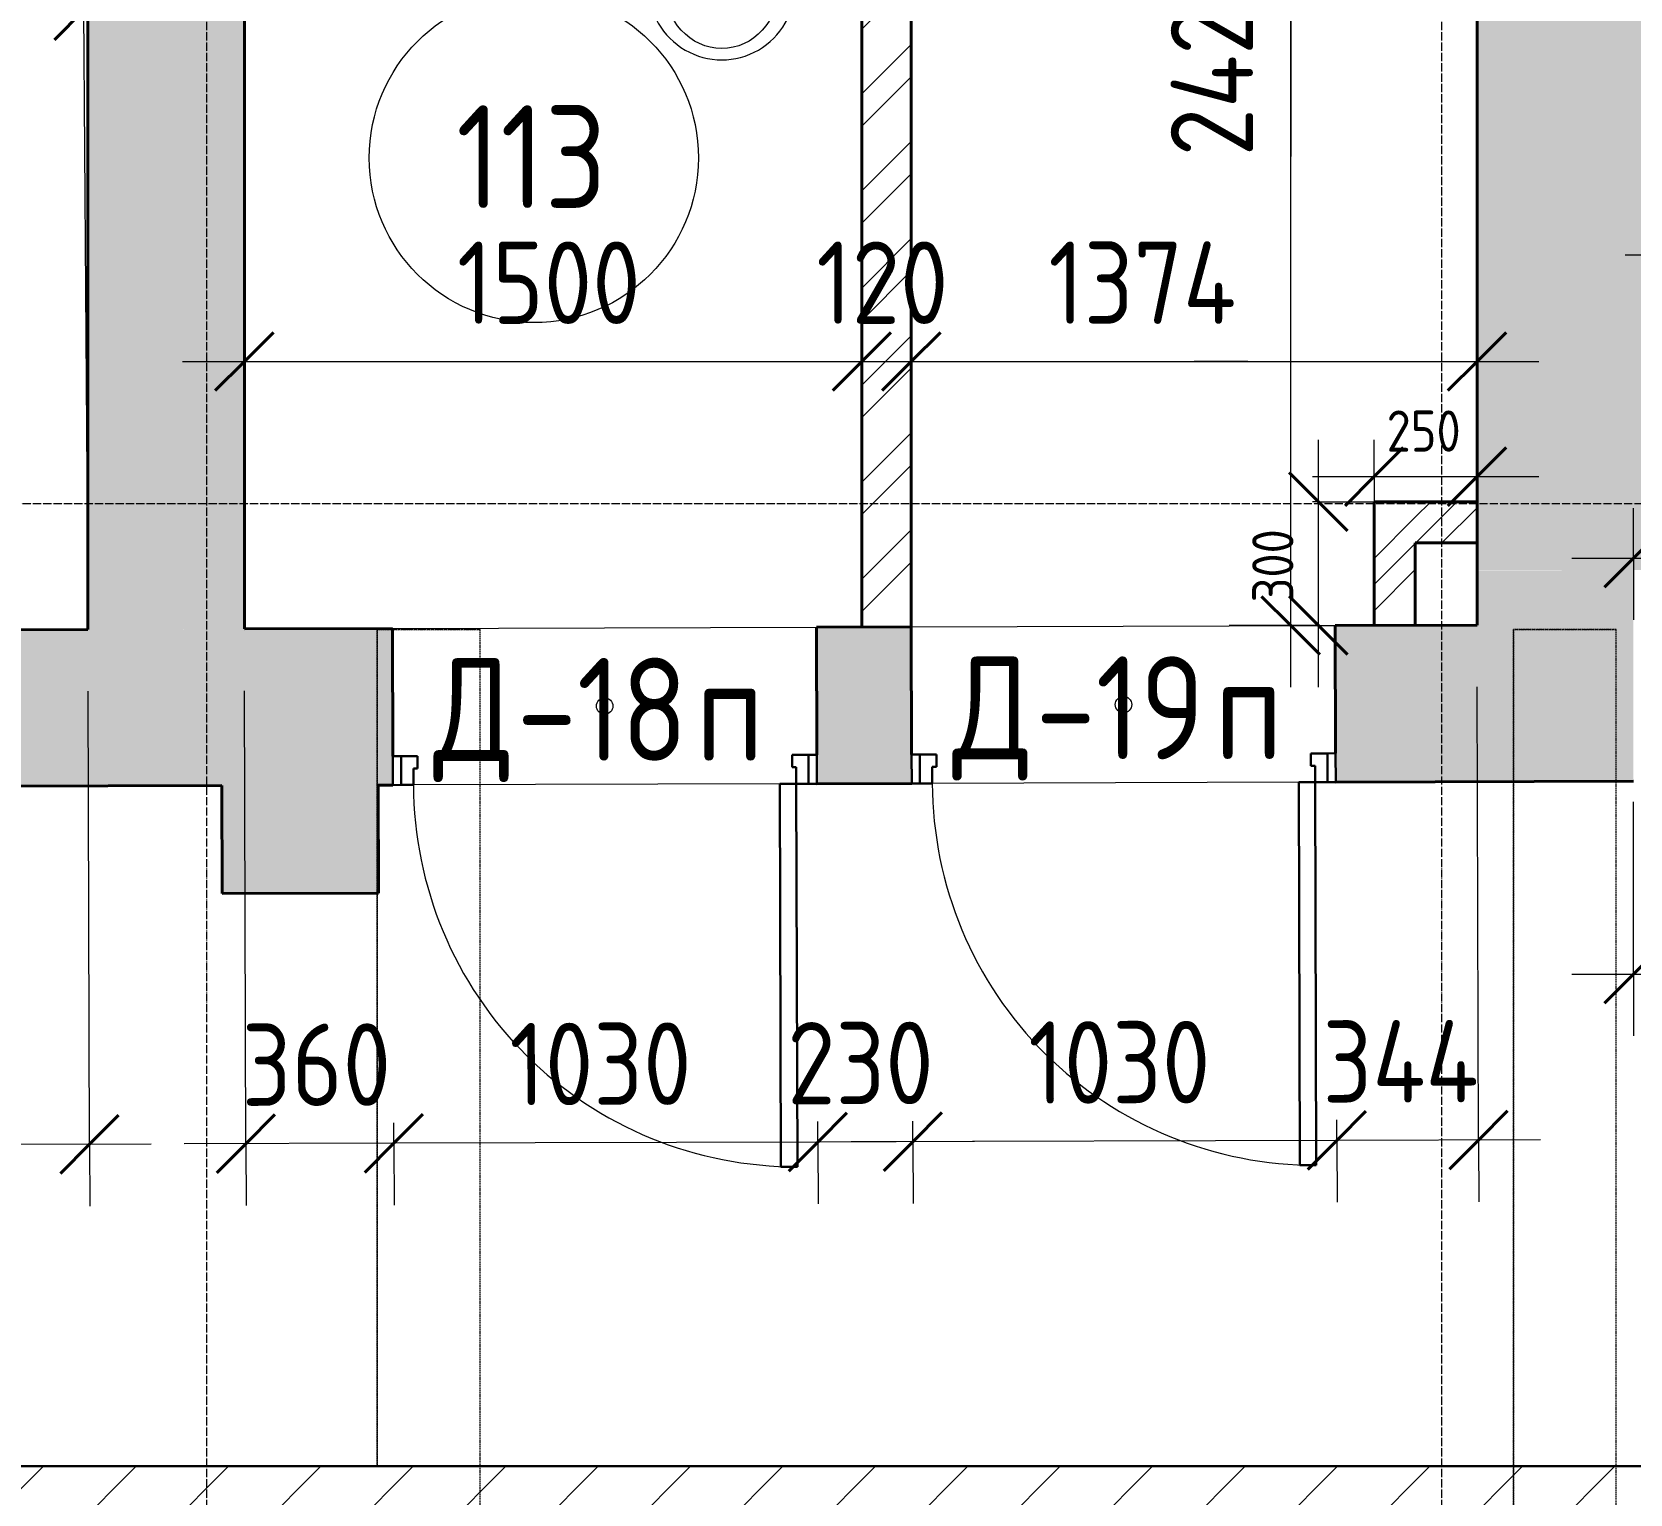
# Model space of a CAD drawing. Header units: millimetres. Extents: x -11886 to 379896, y -8130 to 47743.
# Drawn here: x 7285 to 11167, y 10851 to 14402 of the extents above; entities that cross this region are included whole.
import ezdxf

# ---------------------------------------------------------------- set-up
doc = ezdxf.new("R2010")
doc.units = ezdxf.units.MM
doc.linetypes.add('ADSK_Линия сетки', pattern=[25, 20, -2.5, 0, -2.5])
doc.linetypes.add('ADSK_Сверху', pattern=[4.5, 3, -1.5])
for name, color, linetype, lineweight, true_color in [('Двери', 5, 'Continuous', 18, 0x0000ff), ('Обобщенные модели', 5, 'Continuous', 18, 0x0000ff), ('Сантехника', 5, 'Continuous', 18, 0x0000ff), ('Стены внутренние', 5, 'Continuous', 18, 0x0000ff)]:
    doc.layers.add(name, color=color, linetype=linetype, lineweight=lineweight, true_color=true_color)
for name, color, linetype, lineweight in [('Каркас', 7, 'Continuous', 18), ('Марки дверей', 7, 'Continuous', 20), ('Марки помещений', 7, 'Continuous', 20), ('Оси', 7, 'Continuous', 9), ('Размеры', 7, 'Continuous', 9), ('Размеры-100', 7, 'Continuous', 9)]:
    doc.layers.add(name, color=color, linetype=linetype, lineweight=lineweight)
doc.styles.add('GOST Common_1', font='GOST_Common.ttf', dxfattribs={"width": 0.9, "height": 200})
doc.styles.add('GOST Common_2', font='GOST_Common.ttf', dxfattribs={"width": 0.9, "height": 250})
doc.styles.add('GOST Common_3', font='GOST_Common.ttf', dxfattribs={"width": 0.9, "height": 100})
doc.dimstyles.new('ADSK_Основной_1_мм_Округление_до_1_мм_2', dxfattribs={"dimscale": 304.8, "dimtxt": 100.5715, "dimasz": 0.463911, "dimexe": 0.492126, "dimexo": 0.492126, "dimgap": 0.098425, "dimtad": 1, "dimdec": 0, "dimdsep": 46, "dimtxsty": 'GOST Common_3', "dimblk1": 'OBLIQUE', "dimblk2": 'OBLIQUE', "dimsah": 1, "dimcen": 0.09, "dimdle": 0.492126, "dimazin": 2, "dimtfac": 1, "dimtdec": 4, "dimtix": 1, "dimtmove": 0, "dimatfit": 3, "dimfxl": 1, "dimtvp": 1, "dimtolj": 1, "dimtzin": 0, "dimlwd": 20, "dimlwe": 20, "dimarcsym": 2})
doc.dimstyles.new('ADSK_Основной_2_мм', dxfattribs={"dimscale": 304.8, "dimtxt": 201.142999, "dimasz": 0.463911, "dimexe": 0.492126, "dimexo": 0.492126, "dimgap": 0.098425, "dimtad": 1, "dimdec": 1, "dimrnd": 0.1, "dimdsep": 46, "dimtxsty": 'GOST Common_1', "dimblk1": 'OBLIQUE', "dimblk2": 'OBLIQUE', "dimsah": 1, "dimcen": 0.09, "dimdle": 0.492126, "dimazin": 2, "dimtfac": 1, "dimtdec": 4, "dimtix": 1, "dimtmove": 0, "dimatfit": 3, "dimfxl": 1, "dimtvp": 1, "dimtolj": 1, "dimtzin": 0, "dimlwd": 20, "dimlwe": 20, "dimarcsym": 2})
doc.dimstyles.new('ADSK_Основной_2_мм_Округление_до_1_мм', dxfattribs={"dimscale": 304.8, "dimtxt": 201.142999, "dimasz": 0.463911, "dimexe": 0.492126, "dimexo": 0.492126, "dimgap": 0.098425, "dimtad": 1, "dimdec": 0, "dimdsep": 46, "dimtxsty": 'GOST Common_1', "dimblk1": 'OBLIQUE', "dimblk2": 'OBLIQUE', "dimsah": 1, "dimcen": 0.09, "dimdle": 0.492126, "dimazin": 2, "dimtfac": 1, "dimtdec": 4, "dimtix": 1, "dimtmove": 0, "dimatfit": 3, "dimfxl": 1, "dimtvp": 1, "dimtolj": 1, "dimtzin": 0, "dimlwd": 20, "dimlwe": 20, "dimarcsym": 2})
doc.dimstyles.new('ADSK_Основной_2_мм_Округление_до_1_мм_1', dxfattribs={"dimscale": 304.8, "dimtxt": 201.142999, "dimasz": 0.463911, "dimexe": 0.492126, "dimexo": 0.492126, "dimgap": 0.098425, "dimtad": 1, "dimdec": 0, "dimdsep": 46, "dimtxsty": 'GOST Common_1', "dimblk1": 'OBLIQUE', "dimblk2": 'OBLIQUE', "dimsah": 1, "dimcen": 0.09, "dimdle": 0.492126, "dimazin": 2, "dimtfac": 1, "dimtdec": 4, "dimtix": 1, "dimtmove": 1, "dimatfit": 3, "dimfxl": 1, "dimtvp": 1, "dimtolj": 1, "dimtzin": 0, "dimlwd": 20, "dimlwe": 20, "dimarcsym": 2})
pattern_1 = [(45, (0, 0), (-179.605, 179.605), []), (45, (63.5, 0), (0, 359.2102), []), (45, (-63.5, 0), (0, 359.2102), [])]

# ---------------------------------------------------------------- blocks, each defined once
blk = doc.blocks.new('AC_Дверь_Однопольная - Д-18п 1030х2200h-1983138-01 План 1-го этажа маркировочный')
at = {"layer": 'Двери', "lineweight": 30}
for p, q in [((-465, 1120), (-425, 1120)), ((-465, 190), (-465, 1120)), ((-425, 1120), (-425, 190)), ((-515, 190), (-495, 190)), ((-515, 120), (-515, 190)), ((-495, 190), (-465, 190)), ((-495, 120), (-495, 190)), ((-495, 190), (-495, 120)), ((-425, 190), (-465, 190)), ((-465, 190), (-465, 150)), ((465, 190), (495, 190)), ((465, 150), (465, 190)), ((495, 190), (495, 120)), ((495, 190), (515, 190)), ((495, 120), (495, 190)), ((515, 190), (515, 120)), ((-495, 120), (-515, 120)), ((-455, 120), (-495, 120)), ((-465, 150), (-455, 150)), ((-455, 150), (-455, 120)), ((455, 150), (465, 150)), ((455, 120), (455, 150)), ((495, 120), (455, 120)), ((515, 120), (495, 120))]:
    blk.add_line(p, q, dxfattribs=at)
at = {"layer": 'Двери'}
blk.add_arc((-465, 190), 930, 0, 90, dxfattribs=at)
blk = doc.blocks.new('AC_Дверь_Однопольная - Д-19п 1030х2200h-1983139-01 План 1-го этажа маркировочный')
at = {"layer": 'Двери', "lineweight": 30}
for p, q in [((-465, 1120), (-425, 1120)), ((-465, 190), (-465, 1120)), ((-425, 1120), (-425, 190)), ((-515, 190), (-495, 190)), ((-515, 120), (-515, 190)), ((-495, 190), (-465, 190)), ((-495, 120), (-495, 190)), ((-495, 190), (-495, 120)), ((-425, 190), (-465, 190)), ((-465, 190), (-465, 150)), ((465, 190), (495, 190)), ((465, 150), (465, 190)), ((495, 190), (495, 120)), ((495, 190), (515, 190)), ((495, 120), (495, 190)), ((515, 190), (515, 120)), ((-495, 120), (-515, 120)), ((-455, 120), (-495, 120)), ((-465, 150), (-455, 150)), ((-455, 150), (-455, 120)), ((455, 150), (465, 150)), ((455, 120), (455, 150)), ((495, 120), (455, 120)), ((515, 120), (495, 120))]:
    blk.add_line(p, q, dxfattribs=at)
at = {"layer": 'Двери'}
blk.add_arc((-465, 190), 930, 0, 90, dxfattribs=at)
blk = doc.blocks.new('Туалет подвесной-Moderna R-Laufen - 000 White-2284892-01 План 1-го этажа маркировочный')
at = {"layer": 'Обобщенные модели'}
for p, q in [((-53, 419.3), (-53, 47.4)), ((303, 47.4), (303, 419.3)), ((-43.1, 157.8), (293.1, 157.8))]:
    blk.add_line(p, q, dxfattribs=at)
for centre, radius, start, end in [((125, 419.3), 178, 360, 180), ((-43.1, 167.7), 9.89, 180, 270), ((293.1, 167.7), 9.89, 270, 360), ((-43.1, 47.4), 9.89, 180, 270), ((293.1, 47.4), 9.89, 270, 360)]:
    blk.add_arc(centre, radius, start, end, dxfattribs=at)
blk.add_ellipse((125, 418.3), major_axis=(0, 151.6), ratio=0.916517, dxfattribs=at)
at = {"layer": 'Сантехника'}
for p, q in [((-130, -37.5), (-130, -162.5)), ((380, -162.5), (380, -37.5)), ((-130, -162.5), (380, -162.5))]:
    blk.add_line(p, q, dxfattribs=at)
blk = doc.blocks.new('ADSK_Марка_Помещение_ОдноЗначение - Номер-247393-01 План 1-го этажа маркировочный')
at = {"layer": 'Марки помещений'}
blk.add_circle((0, 0), 4, dxfattribs=at)
blk = doc.blocks.new('ADSK_Марка_Дверь - Марка типа и комментарии-2020407-01 План 1-го этажа маркировочный')
at = {"layer": 'Марки дверей', "lineweight": 9}
blk.add_circle((0, 0), 0.2, dxfattribs=at)
blk = doc.blocks.new('DIMBLOCK29-01 План 1-го этажа маркировочный')
at = {"layer": 'Размеры-100', "lineweight": 40, "transparency": 16777216}
for p, q in [((9194.2, 11705.9), (9264.7, 11776.8)), ((9424.6, 11706.6), (9495.1, 11777.5)), ((9194.2, 11705.9), (9123.7, 11635)), ((9424.6, 11706.6), (9354.1, 11635.7))]:
    blk.add_line(p, q, dxfattribs=at)
at = {"layer": 'Размеры-100', "lineweight": 20, "transparency": 16777216}
for p, q in [((9194.2, 11705.9), (9194.1, 11755.9)), ((9424.6, 11706.6), (9424.5, 11756.6)), ((9574.6, 11707.1), (9194.2, 11705.9)), ((9194.2, 11705.9), (9194.7, 11555.9)), ((9424.6, 11706.6), (9425.1, 11556.6))]:
    blk.add_line(p, q, dxfattribs=at)
at = {"layer": 'Размеры-100', "color": 0, "lineweight": 20, "transparency": 16777216, "insert": (9119.3, 11997), "char_height": 200, "width": 454.106, "attachment_point": 1, "rotation": 0.1744, "line_spacing_factor": 1.022761, "style": 'GOST Common_1'}
blk.add_mtext('230', dxfattribs=at)
blk = doc.blocks.new('_Oblique')
at = {"color": 0, "linetype": 'ByBlock', "lineweight": -2}
blk.add_line((-0.5, -0.5), (0.5, 0.5), dxfattribs=at)
blk = doc.blocks.new('DIMBLOCK30-01 План 1-го этажа маркировочный')
at = {"layer": 'Размеры-100', "lineweight": 40, "transparency": 16777216}
for p, q in [((8164.2, 11702.8), (8234.7, 11773.7)), ((9194.2, 11705.9), (9264.7, 11776.8)), ((8164.2, 11702.8), (8093.7, 11631.8)), ((9194.2, 11705.9), (9123.7, 11635))]:
    blk.add_line(p, q, dxfattribs=at)
at = {"layer": 'Размеры-100', "lineweight": 20, "transparency": 16777216}
for p, q in [((8164.2, 11702.8), (8164.1, 11752.8)), ((9194.2, 11705.9), (9194.1, 11755.9)), ((9194.2, 11705.9), (8164.2, 11702.8)), ((8164.2, 11702.8), (8164.7, 11552.8)), ((9194.2, 11705.9), (9194.7, 11555.9))]:
    blk.add_line(p, q, dxfattribs=at)
at = {"layer": 'Размеры-100', "color": 0, "lineweight": 20, "transparency": 16777216, "insert": (8444.8, 11995), "char_height": 200, "width": 560.473, "attachment_point": 1, "rotation": 0.1744, "line_spacing_factor": 1.022761, "style": 'GOST Common_1'}
blk.add_mtext('1030', dxfattribs=at)
blk = doc.blocks.new('DIMBLOCK31-01 План 1-го этажа маркировочный')
at = {"layer": 'Размеры-100', "lineweight": 20, "transparency": 16777216}
for p, q in [((7804.6, 11701.7), (7801.3, 12801.8)), ((8164.2, 11702.8), (8164.1, 11752.8)), ((8164.2, 11702.8), (7654.6, 11701.2)), ((7804.6, 11701.7), (7805.1, 11551.7)), ((8164.2, 11702.8), (8164.7, 11552.8))]:
    blk.add_line(p, q, dxfattribs=at)
at = {"layer": 'Размеры-100', "lineweight": 40, "transparency": 16777216}
for p, q in [((7804.6, 11701.7), (7875.1, 11772.6)), ((8164.2, 11702.8), (8234.7, 11773.7)), ((7804.6, 11701.7), (7734.1, 11630.8)), ((8164.2, 11702.8), (8093.7, 11631.8))]:
    blk.add_line(p, q, dxfattribs=at)
at = {"layer": 'Размеры-100', "color": 0, "lineweight": 20, "transparency": 16777216, "insert": (7794.3, 11993), "char_height": 200, "width": 454.106, "attachment_point": 1, "rotation": 0.1744, "line_spacing_factor": 1.022761, "style": 'GOST Common_1'}
blk.add_mtext('360', dxfattribs=at)
blk = doc.blocks.new('DIMBLOCK32-01 План 1-го этажа маркировочный')
at = {"layer": 'Размеры-100', "lineweight": 20, "transparency": 16777216}
for p, q in [((10799, 11710.8), (10795.7, 12810.9)), ((10454.6, 11709.7), (10454.5, 11759.7)), ((10949, 11711.2), (10454.6, 11709.7)), ((10454.6, 11709.7), (10455.1, 11559.7)), ((10799, 11710.8), (10799.5, 11560.8))]:
    blk.add_line(p, q, dxfattribs=at)
at = {"layer": 'Размеры-100', "lineweight": 40, "transparency": 16777216}
for p, q in [((10454.6, 11709.7), (10525.1, 11780.6)), ((10799, 11710.8), (10869.5, 11781.7)), ((10454.6, 11709.7), (10384.1, 11638.8)), ((10799, 11710.8), (10728.6, 11639.9))]:
    blk.add_line(p, q, dxfattribs=at)
at = {"layer": 'Размеры-100', "color": 0, "lineweight": 20, "transparency": 16777216, "insert": (10419.7, 12001), "char_height": 200, "width": 495.016, "attachment_point": 1, "rotation": 0.1744, "line_spacing_factor": 1.022761, "style": 'GOST Common_1'}
blk.add_mtext('344', dxfattribs=at)
blk = doc.blocks.new('DIMBLOCK33-01 План 1-го этажа маркировочный')
at = {"layer": 'Размеры-100', "lineweight": 40, "transparency": 16777216}
for p, q in [((9424.6, 11706.6), (9495.1, 11777.5)), ((10454.6, 11709.7), (10525.1, 11780.6)), ((9424.6, 11706.6), (9354.1, 11635.7)), ((10454.6, 11709.7), (10384.1, 11638.8))]:
    blk.add_line(p, q, dxfattribs=at)
at = {"layer": 'Размеры-100', "lineweight": 20, "transparency": 16777216}
for p, q in [((9424.6, 11706.6), (9424.5, 11756.6)), ((10454.6, 11709.7), (10454.5, 11759.7)), ((10454.6, 11709.7), (9274.6, 11706.1)), ((9424.6, 11706.6), (9425.1, 11556.6)), ((10454.6, 11709.7), (10455.1, 11559.7))]:
    blk.add_line(p, q, dxfattribs=at)
at = {"layer": 'Размеры-100', "color": 0, "lineweight": 20, "transparency": 16777216, "insert": (9705.2, 11998.8), "char_height": 200, "width": 560.473, "attachment_point": 1, "rotation": 0.1744, "line_spacing_factor": 1.022761, "style": 'GOST Common_1'}
blk.add_mtext('1030', dxfattribs=at)
blk = doc.blocks.new('DIMBLOCK117-01 План 1-го этажа маркировочный')
at = {"layer": 'Размеры-100', "lineweight": 20, "transparency": 16777216}
for p, q in [((7800.8, 13601.2), (7800.8, 13751.2)), ((9300.8, 13601.2), (9300.8, 13751.2)), ((7650.8, 13601.2), (9450.8, 13601.2)), ((7800.8, 13601.2), (7800.8, 13551.2)), ((9300.8, 13601.2), (9300.8, 13551.2))]:
    blk.add_line(p, q, dxfattribs=at)
at = {"layer": 'Размеры-100', "lineweight": 40, "transparency": 16777216}
for p, q in [((7800.8, 13601.2), (7871.5, 13671.9)), ((9300.8, 13601.2), (9371.5, 13671.9)), ((7800.8, 13601.2), (7730.1, 13530.5)), ((9300.8, 13601.2), (9230.1, 13530.5))]:
    blk.add_line(p, q, dxfattribs=at)
at = {"layer": 'Размеры-100', "color": 0, "lineweight": 20, "transparency": 16777216, "insert": (8317.3, 13892.6), "char_height": 200, "width": 560.473, "attachment_point": 1, "line_spacing_factor": 1.022761, "style": 'GOST Common_1'}
blk.add_mtext('1500', dxfattribs=at)
blk = doc.blocks.new('DIMBLOCK118-01 План 1-го этажа маркировочный')
at = {"layer": 'Размеры-100', "lineweight": 20, "transparency": 16777216}
for p, q in [((9420.8, 13601.2), (9420.8, 13751.2)), ((10795.2, 13601.2), (10795.2, 13751.2)), ((9270.8, 13601.2), (10945.2, 13601.2)), ((9420.8, 13601.2), (9420.8, 13551.2)), ((9754.1, 13601.2), (10238.3, 13601.2)), ((10238.3, 13601.2), (10108, 13601.2)), ((10795.2, 13601.2), (10795.2, 13551.2))]:
    blk.add_line(p, q, dxfattribs=at)
at = {"layer": 'Размеры-100', "lineweight": 40, "transparency": 16777216}
for p, q in [((9420.8, 13601.2), (9491.5, 13671.9)), ((10795.2, 13601.2), (10865.9, 13671.9)), ((9420.8, 13601.2), (9350.1, 13530.5)), ((10795.2, 13601.2), (10724.5, 13530.5))]:
    blk.add_line(p, q, dxfattribs=at)
at = {"layer": 'Размеры-100', "color": 0, "lineweight": 20, "transparency": 16777216, "insert": (9754.1, 13892.6), "char_height": 200, "width": 580.928, "attachment_point": 1, "line_spacing_factor": 1.022761, "style": 'GOST Common_1'}
blk.add_mtext('1374', dxfattribs=at)
blk = doc.blocks.new('DIMBLOCK119-01 План 1-го этажа маркировочный')
at = {"layer": 'Размеры-100', "lineweight": 20, "transparency": 16777216}
for p, q in [((9300.8, 13601.2), (9300.8, 13751.2)), ((9420.8, 13601.2), (9420.8, 13751.2)), ((9150.8, 13601.2), (9570.8, 13601.2)), ((9300.8, 13601.2), (9300.8, 13551.2)), ((9420.8, 13601.2), (9420.8, 13551.2))]:
    blk.add_line(p, q, dxfattribs=at)
at = {"layer": 'Размеры-100', "lineweight": 40, "transparency": 16777216}
for p, q in [((9300.8, 13601.2), (9371.5, 13671.9)), ((9420.8, 13601.2), (9491.5, 13671.9)), ((9300.8, 13601.2), (9230.1, 13530.5)), ((9420.8, 13601.2), (9350.1, 13530.5))]:
    blk.add_line(p, q, dxfattribs=at)
at = {"layer": 'Размеры-100', "color": 0, "lineweight": 20, "transparency": 16777216, "insert": (9190.3, 13892.6), "char_height": 200, "width": 409.104, "attachment_point": 1, "line_spacing_factor": 1.022761, "style": 'GOST Common_1'}
blk.add_mtext('120', dxfattribs=at)
blk = doc.blocks.new('DIMBLOCK128-01 План 1-го этажа маркировочный')
at = {"layer": 'Размеры-100', "lineweight": 20, "transparency": 16777216}
for p, q in [((10342.7, 12810.1), (10342.7, 15538.6)), ((10342.7, 15388.6), (10018.4, 15388.6)), ((10342.7, 15388.6), (10492.7, 15388.6)), ((10342.7, 14621.1), (10342.7, 14099.5)), ((10342.7, 14099.5), (10342.7, 14174.3)), ((10342.7, 12960.1), (10192.7, 12960.1)), ((10342.7, 12960.1), (10395.2, 12960.1))]:
    blk.add_line(p, q, dxfattribs=at)
at = {"layer": 'Размеры-100', "lineweight": 40, "transparency": 16777216}
for p, q in [((10342.7, 15388.6), (10272, 15459.3)), ((10342.7, 15388.6), (10413.4, 15317.9)), ((10342.7, 12960.1), (10272, 13030.8)), ((10342.7, 12960.1), (10413.4, 12889.4))]:
    blk.add_line(p, q, dxfattribs=at)
at = {"layer": 'Размеры-100', "color": 0, "lineweight": 20, "transparency": 16777216, "insert": (10051.3, 14099.5), "char_height": 200, "width": 625.93, "attachment_point": 1, "rotation": 90, "line_spacing_factor": 1.022761, "style": 'GOST Common_1'}
blk.add_mtext('2428', dxfattribs=at)
blk = doc.blocks.new('DIMBLOCK129-01 План 1-го этажа маркировочный')
at = {"layer": 'Размеры-100', "lineweight": 20, "transparency": 16777216}
for p, q in [((10409.8, 12810.6), (10409.8, 13410.9)), ((10409.8, 13260.9), (10395.2, 13260.9)), ((10409.8, 13260.9), (10559.8, 13260.9)), ((10409.8, 12960.6), (10259.8, 12960.6)), ((10409.8, 12960.6), (10559.9, 12960.6))]:
    blk.add_line(p, q, dxfattribs=at)
at = {"layer": 'Размеры-100', "lineweight": 40, "transparency": 16777216}
for p, q in [((10409.8, 13260.9), (10339.1, 13331.6)), ((10409.8, 13260.9), (10480.5, 13190.2)), ((10409.8, 12960.6), (10339.1, 13031.3)), ((10409.8, 12960.6), (10480.5, 12889.9))]:
    blk.add_line(p, q, dxfattribs=at)
at = {"layer": 'Размеры-100', "color": 0, "lineweight": 20, "transparency": 16777216, "insert": (10249.1, 13016.1), "char_height": 100, "width": 227.053, "attachment_point": 1, "rotation": 90, "line_spacing_factor": 1.022761, "style": 'GOST Common_3'}
blk.add_mtext('300', dxfattribs=at)
blk = doc.blocks.new('DIMBLOCK130-01 План 1-го этажа маркировочный')
at = {"layer": 'Размеры-100', "lineweight": 20, "transparency": 16777216}
for p, q in [((10795.2, 13321.7), (10795.2, 13471.7)), ((10545.2, 13321.7), (10545.2, 13410.9)), ((10395.2, 13321.7), (10945.2, 13321.7)), ((10545.2, 13321.7), (10545.2, 13171.7)), ((10795.2, 13321.7), (10795.2, 13271.7))]:
    blk.add_line(p, q, dxfattribs=at)
at = {"layer": 'Размеры-100', "lineweight": 40, "transparency": 16777216}
for p, q in [((10545.2, 13321.7), (10615.9, 13392.4)), ((10795.2, 13321.7), (10865.9, 13392.4)), ((10545.2, 13321.7), (10474.5, 13251)), ((10795.2, 13321.7), (10724.5, 13251))]:
    blk.add_line(p, q, dxfattribs=at)
at = {"layer": 'Размеры-100', "color": 0, "lineweight": 20, "transparency": 16777216, "insert": (10575.6, 13482.4), "char_height": 100, "width": 227.053, "attachment_point": 1, "line_spacing_factor": 1.022761, "style": 'GOST Common_3'}
blk.add_mtext('250', dxfattribs=at)
blk = doc.blocks.new('DIMBLOCK131-01 План 1-го этажа маркировочный')
at = {"layer": 'Размеры-100', "lineweight": 20, "transparency": 16777216}
for p, q in [((11175.2, 13123.7), (11175.2, 13245.1)), ((11625.2, 13123.7), (11625.2, 13245.1)), ((11025.2, 13123.7), (11625.2, 13123.7)), ((11175.2, 13123.7), (11175.2, 12973.7)), ((11625.2, 13123.7), (11625.2, 12973.7))]:
    blk.add_line(p, q, dxfattribs=at)
at = {"layer": 'Размеры-100', "lineweight": 40, "transparency": 16777216}
for p, q in [((11175.2, 13123.7), (11245.9, 13194.4)), ((11625.2, 13123.7), (11695.9, 13194.4)), ((11175.2, 13123.7), (11104.5, 13053)), ((11625.2, 13123.7), (11554.5, 13053))]:
    blk.add_line(p, q, dxfattribs=at)
at = {"layer": 'Размеры-100', "color": 0, "lineweight": 20, "transparency": 16777216, "insert": (11301.4, 13284.4), "char_height": 100, "width": 237.281, "attachment_point": 1, "line_spacing_factor": 1.022761, "style": 'GOST Common_3'}
blk.add_mtext('450', dxfattribs=at)
blk = doc.blocks.new('DIMBLOCK140-01 План 1-го этажа маркировочный')
at = {"layer": 'Размеры-100', "lineweight": 20, "transparency": 16777216}
for p, q in [((11305.2, 13860), (11305.2, 14010)), ((14320.2, 13860), (14320.2, 14010)), ((11155.2, 13860), (14320.2, 13860)), ((11305.2, 13860), (11305.2, 13810)), ((14320.2, 13860), (14320.2, 13810))]:
    blk.add_line(p, q, dxfattribs=at)
at = {"layer": 'Размеры-100', "lineweight": 40, "transparency": 16777216}
for p, q in [((11305.2, 13860), (11375.9, 13930.7)), ((14320.2, 13860), (14390.9, 13930.7)), ((11305.2, 13860), (11234.5, 13789.3)), ((14320.2, 13860), (14249.5, 13789.3))]:
    blk.add_line(p, q, dxfattribs=at)
at = {"layer": 'Размеры-100', "color": 0, "lineweight": 20, "transparency": 16777216, "insert": (12579.2, 14151.4), "char_height": 200, "width": 560.473, "attachment_point": 1, "line_spacing_factor": 1.022761, "style": 'GOST Common_1'}
blk.add_mtext('3015', dxfattribs=at)
blk = doc.blocks.new('DIMBLOCK177-01 План 1-го этажа маркировочный')
at = {"layer": 'Размеры-100', "lineweight": 20, "transparency": 16777216}
for p, q in [((11175.2, 12113.9), (11175.2, 12532)), ((12425.2, 12113.9), (12425.2, 12432)), ((11025.2, 12113.9), (12425.2, 12113.9)), ((11175.2, 12113.9), (11175.2, 11963.9)), ((12425.2, 12113.9), (12425.2, 11963.9))]:
    blk.add_line(p, q, dxfattribs=at)
at = {"layer": 'Размеры-100', "lineweight": 40, "transparency": 16777216}
for p, q in [((11175.2, 12113.9), (11245.9, 12184.6)), ((12425.2, 12113.9), (12495.9, 12184.6)), ((11175.2, 12113.9), (11104.5, 12043.2)), ((12425.2, 12113.9), (12354.5, 12043.2))]:
    blk.add_line(p, q, dxfattribs=at)
at = {"layer": 'Размеры-100', "color": 0, "lineweight": 20, "transparency": 16777216, "insert": (11566.7, 12405.3), "char_height": 200, "width": 560.473, "attachment_point": 1, "line_spacing_factor": 1.022761, "style": 'GOST Common_1'}
blk.add_mtext('1250', dxfattribs=at)
blk = doc.blocks.new('DIMBLOCK203-01 План 1-го этажа маркировочный')
at = {"layer": 'Размеры-100', "lineweight": 20, "transparency": 16777216}
for p, q in [((7424.6, 11700.5), (7421.3, 12800.6)), ((6594.7, 11698), (6592.5, 12418.1)), ((7574.6, 11701), (6444.7, 11697.5)), ((6594.7, 11698), (6595.2, 11548)), ((7424.6, 11700.5), (7425.1, 11550.5))]:
    blk.add_line(p, q, dxfattribs=at)
at = {"layer": 'Размеры-100', "lineweight": 40, "transparency": 16777216}
for p, q in [((6594.7, 11698), (6665.2, 11768.9)), ((7424.6, 11700.5), (7495.1, 11771.4)), ((6594.7, 11698), (6524.2, 11627.1)), ((7424.6, 11700.5), (7354.1, 11629.6))]:
    blk.add_line(p, q, dxfattribs=at)
at = {"layer": 'Размеры-100', "color": 0, "lineweight": 20, "transparency": 16777216, "insert": (6819.6, 11990), "char_height": 200, "width": 454.106, "attachment_point": 1, "rotation": 0.1744, "line_spacing_factor": 1.022761, "style": 'GOST Common_1'}
blk.add_mtext('830', dxfattribs=at)
blk = doc.blocks.new('DIMBLOCK228-01 План 1-го этажа маркировочный')
at = {"layer": 'Размеры-100', "lineweight": 20, "transparency": 16777216}
for p, q in [((6998.8, 20555), (7022.4, 12799.4)), ((6999.2, 20405), (6849.2, 20404.6)), ((6999.2, 20405), (7255, 20405.8)), ((7021.9, 12949.4), (6930.1, 12949.1)), ((7021.9, 12949.4), (7171.9, 12949.8))]:
    blk.add_line(p, q, dxfattribs=at)
at = {"layer": 'Размеры-100', "lineweight": 40, "transparency": 16777216}
for p, q in [((6999.2, 20405), (6928.3, 20475.5)), ((6999.2, 20405), (7070.1, 20334.5)), ((7021.9, 12949.4), (6951, 13019.9)), ((7021.9, 12949.4), (7092.8, 12878.9))]:
    blk.add_line(p, q, dxfattribs=at)
at = {"layer": 'Размеры-100', "color": 0, "lineweight": 20, "transparency": 16777216, "insert": (7301.2, 16938.9), "char_height": 200, "width": 625.93, "attachment_point": 1, "rotation": 270.1744, "line_spacing_factor": 1.022761, "style": 'GOST Common_1'}
blk.add_mtext('7456', dxfattribs=at)
blk = doc.blocks.new('DIMBLOCK246-01 План 1-го этажа маркировочный')
at = {"layer": 'Размеры-100', "lineweight": 20, "transparency": 16777216}
for p, q in [((7410.2, 14453.9), (7409.2, 14603.9)), ((7560.2, 14455), (3602.2, 14427.2)), ((3752.2, 14428.2), (3751.8, 14478.2)), ((7410.2, 14453.9), (7419.8, 13100.6)), ((3752.2, 14428.2), (3753.2, 14278.2))]:
    blk.add_line(p, q, dxfattribs=at)
at = {"layer": 'Размеры-100', "lineweight": 40, "transparency": 16777216}
for p, q in [((7410.2, 14453.9), (7480.4, 14525.1)), ((3752.2, 14428.2), (3822.4, 14499.4)), ((7410.2, 14453.9), (7340, 14382.7)), ((3752.2, 14428.2), (3682, 14357))]:
    blk.add_line(p, q, dxfattribs=at)
at = {"layer": 'Размеры-100', "color": 0, "lineweight": 20, "transparency": 16777216, "insert": (5326.9, 14730.7), "char_height": 200, "width": 605.475, "attachment_point": 1, "rotation": 0.4029, "line_spacing_factor": 1.022761, "style": 'GOST Common_1'}
blk.add_mtext('3658', dxfattribs=at)

msp = doc.modelspace()

# ---------------------------------------------------------------- hatches: boundary and pattern name
at = {"lineweight": 13, "true_color": 0x636466, "transparency": 33554559}
h = msp.add_hatch(dxfattribs=at)
h.set_pattern_fill('ANSI31', color=251, scale=50)
h.set_pattern_definition([(45, (0, 84876.59), (-112.2532, 112.2532), [])])
h.paths.add_polyline_path([(49933.4, 8532.3), (56213.95, 8532.3), (56032.62, 43759.21), (46033.21, 43759.21), (46033.21, 20934.06), (46719.85, 20904.57), (46719.85, 10918.4), (782.6, 10918.4), (771.13, 8529.25), (290.5, 8529.25), (290.5, 306.79), (8273, 272.02), (8273, 2186.48), (18972.64, 2186.48), (18972.64, -2732.57), (31336.4, -2732.57), (31336.4, 2185.74), (42036.93, 2106.79), (42036.93, 150.23), (49933.4, 150.23)])
at = {"layer": 'Стены внутренние', "true_color": 0xc0c0c0}
for points in [[(7420.81, 12950.6), (7800.81, 12951.76), (7800.81, 20408.63), (7420.81, 20408.63), (7420.81, 13150.13)], [(11079.62, 13095.08), (11305.24, 13095.08), (11305.24, 20408.63), (10795.24, 20408.63), (10795.24, 13095.08)], [(10795.24, 12580.87), (11175.24, 12582.03), (11175.24, 13095.08), (10795.24, 13093.99), (10795.24, 12682.03)], [(7746.73, 12309.29), (8126.73, 12310.04), (8126.21, 12572.74), (7746.21, 12571.59)]]:
    msp.add_hatch(color=9, dxfattribs=at).paths.add_polyline_path(points)
at = {"layer": 'Стены внутренние', "lineweight": 9}
h = msp.add_hatch(dxfattribs=at)
h.set_pattern_fill('FP_2', color=256, style=0, pattern_type=2)
h.set_pattern_definition([(45, (0, 0), (-117.8655, 117.8655), []), (45, (78.58, 0), (-117.8655, 117.8655), [])])
h.paths.add_polyline_path([(9300.81, 12956.32), (9420.81, 12956.69), (9420.81, 15388.59), (9300.81, 15388.59), (9300.81, 12956.69)])
h = msp.add_hatch(dxfattribs=at)
h.set_pattern_fill('FP_3', color=256, style=0, pattern_type=2)
h.set_pattern_definition(pattern_1)
h.paths.add_polyline_path([(10545.24, 12960.11), (10645.24, 12960.87), (10645.24, 13260.87), (10545.24, 13260.87), (10545.24, 12960.87)])
h = msp.add_hatch(dxfattribs=at)
h.set_pattern_fill('FP_3', color=256, style=0, pattern_type=2)
h.set_pattern_definition(pattern_1)
h.paths.add_polyline_path([(10795.24, 13160.87), (10795.24, 13260.87), (10645.24, 13260.87), (10645.24, 13160.87)])
at = {"layer": 'Стены внутренние', "true_color": 0xc0c0c0}
h = msp.add_hatch(color=9, dxfattribs=at)
h.paths.add_polyline_path([(7081.23, 12569.56), (8161.57, 12572.85), (8160.41, 12952.85), (7080.08, 12949.56), (7080.84, 12697.51)])
h.paths.add_polyline_path([(9191.56, 12575.99), (9421.97, 12576.69), (9420.81, 12956.69), (9190.41, 12955.99), (9191.35, 12645.99)])
h.paths.add_polyline_path([(10451.96, 12579.82), (10795.24, 12580.87), (10795.24, 12960.87), (10450.81, 12959.82), (10451.96, 12580.87)])

# ---------------------------------------------------------------- linework, layer by layer
at = {"color": 251, "lineweight": 30, "true_color": 0x636466}
msp.add_lwpolyline([(771.13, 10918.4), (46719.85, 10918.4), (46719.85, 20904.57), (46033.21, 20934.06)], dxfattribs=at)
at = {"layer": 'Каркас', "color": 253, "linetype": 'ADSK_Сверху', "true_color": 0xb2b2b2}
for p, q in [((8123.48, 12950.13), (8373.48, 12950.13)), ((8123.48, 12950.13), (8123.48, 10918.4)), ((8373.48, 8927), (8373.48, 12950.13)), ((10883.48, 12950.13), (11133.48, 12950.13)), ((10883.48, 12950.13), (10883.48, 8927)), ((11133.48, 8927), (11133.48, 12950.13)), ((8123.48, 10918.4), (619.65, 10918.4))]:
    msp.add_line(p, q, dxfattribs=at)
at = {"layer": 'Каркас', "color": 253, "linetype": 'ADSK_Сверху', "true_color": 0xaaaaaa}
for p, q in [((8373.48, 12950.13), (8123.48, 12950.13)), ((8123.48, 10918.4), (8123.48, 12950.13)), ((8373.48, 8927), (8373.48, 12950.13)), ((11133.48, 12950.13), (10883.48, 12950.13)), ((10883.48, 8927), (10883.48, 12950.13)), ((11133.48, 8927), (11133.48, 12950.13)), ((8123.48, 10918.4), (619.65, 10918.4))]:
    msp.add_line(p, q, dxfattribs=at)
at = {"layer": 'Оси', "linetype": 'ADSK_Линия сетки'}
for p, q in [((7709.91, -7330.38), (7709.91, 21668.8)), ((10709.91, -7330.38), (10709.91, 21668.8)), ((-11086.22, 13256.79), (57141.72, 13256.79))]:
    msp.add_line(p, q, dxfattribs=at)
at = {"layer": 'Стены внутренние', "color": 18, "lineweight": 40, "true_color": 0x000000}
for p, q in [((7420.81, 20408.63), (7420.81, 12950.6)), ((10795.24, 20408.63), (10795.24, 12960.87)), ((9420.81, 12956.69), (9420.81, 15388.59)), ((7800.81, 12951.76), (7800.81, 14917.63)), ((9300.81, 14893.63), (9300.81, 12956.32)), ((10795.24, 13260.87), (10545.24, 13260.87)), ((10545.24, 13260.87), (10545.24, 12960.11)), ((10645.24, 13160.87), (10795.24, 13160.87)), ((10645.24, 12960.41), (10645.24, 13160.87)), ((7420.81, 12950.6), (7080.08, 12949.56)), ((8160.41, 12952.85), (7800.81, 12951.76)), ((8161.36, 12642.85), (8160.41, 12952.85)), ((9190.41, 12955.99), (9420.81, 12956.69)), ((9190.41, 12955.99), (9191.35, 12645.99)), ((9421.76, 12646.69), (9420.81, 12956.69)), ((10795.24, 12960.87), (10450.81, 12959.82)), ((10450.81, 12959.82), (10451.75, 12649.82)), ((10451.96, 12579.82), (11175.24, 12582.03)), ((6592.05, 12568.08), (7746.21, 12571.59)), ((7746.21, 12571.59), (7746.73, 12309.29)), ((8126.21, 12572.74), (8161.57, 12572.85)), ((8126.73, 12310.04), (8126.21, 12572.74)), ((9191.56, 12575.99), (9421.97, 12576.69)), ((7746.73, 12309.29), (8126.73, 12310.04))]:
    msp.add_line(p, q, dxfattribs=at)
at = {"layer": 'Стены внутренние', "color": 18, "true_color": 0x000000}
for p, q in [((8160.41, 12952.85), (9190.41, 12955.99)), ((9420.81, 12956.69), (10450.81, 12959.82)), ((10361.96, 12579.55), (9471.97, 12576.84)), ((9101.57, 12575.71), (8211.57, 12573))]:
    msp.add_line(p, q, dxfattribs=at)

# ---------------------------------------------------------------- block references
at = {"layer": 'Двери', "rotation": 180.1744007003282}
for name, p in [('AC_Дверь_Однопольная - Д-18п 1030х2200h-1983138-01 План 1-го этажа маркировочный', (8675.99, 12764.42)), ('AC_Дверь_Однопольная - Д-19п 1030х2200h-1983139-01 План 1-го этажа маркировочный', (9936.39, 12768.26))]:
    msp.add_blockref(name, p, dxfattribs=at)
at = {"layer": 'Марки дверей', "xscale": 99.99999999999993, "yscale": 99.99999999999993, "zscale": 99.99999999999993}
for p in [(8675.99, 12764.42), (9936.39, 12768.26)]:
    msp.add_blockref('ADSK_Марка_Дверь - Марка типа и комментарии-2020407-01 План 1-го этажа маркировочный', p, dxfattribs=at)
at = {"layer": 'Марки помещений', "xscale": 99.99999999999993, "yscale": 99.99999999999993, "zscale": 99.99999999999993}
msp.add_blockref('ADSK_Марка_Помещение_ОдноЗначение - Номер-247393-01 План 1-го этажа маркировочный', (8504.02, 14095.81), dxfattribs=at)
at = {"layer": 'Сантехника', "rotation": 180}
msp.add_blockref('Туалет подвесной-Moderna R-Laufen - 000 White-2284892-01 План 1-го этажа маркировочный', (9085.53, 14931.13), dxfattribs=at)

# ---------------------------------------------------------------- texts
at = {"layer": 'Марки дверей', "lineweight": 9, "char_height": 250, "attachment_point": 1, "style": 'GOST Common_2'}
for s, insert, width in [('\\fGOST Common|b0|i0|c204|p34|;\\W.9;Д', (8260.01, 12881.43), 245.3164), ('-18', (8462.42, 12881.43), 526.7087), ('\\fGOST Common|b0|i0|c204|p34|;\\W.9;Д', (9520.41, 12885.27), 245.3164), ('-19', (9722.82, 12885.27), 526.7087), ('\\fGOST Common|b0|i0|c204|p34|;\\W.9;п', (10157.39, 12885.27), 194.8101), ('\\fGOST Common|b0|i0|c204|p34|;\\W.9;п', (8896.99, 12881.43), 194.8101)]:
    msp.add_mtext(s, dxfattribs=dict(at, insert=insert, width=width))
at = {"layer": 'Марки помещений', "lineweight": 9, "insert": (8315.47, 14223.54), "char_height": 250, "width": 468.9872, "attachment_point": 1, "style": 'GOST Common_2'}
msp.add_mtext('113', dxfattribs=at)

# ---------------------------------------------------------------- dimensions: what is measured, and where the dimension line sits
at = {"layer": 'Размеры', "lineweight": 20}
for base, p1, p2, angle, dimstyle, override, picture, middle in [((7021.93, 12949.39), (7404.95, 20406.27), (7080.08, 12949.56), 270.1744, 'ADSK_Основной_2_мм_Округление_до_1_мм', {"dimpost": '<>', "dimfxl": 7463.777256}, 'DIMBLOCK228-01 План 1-го этажа маркировочный', (7140.58, 16677.6)), ((3752.17, 14428.22), (7420.81, 12950.6), (3752.87, 14328.24), 0.40286, 'ADSK_Основной_2_мм_Округление_до_1_мм', {"dimpost": '<>', "dimfxl": 3918.115717}, 'DIMBLOCK246-01 План 1-го этажа маркировочный', (5580.29, 14571.08)), ((10409.83, 13260.87), (10709.91, 12960.61), (10545.24, 13260.87), 90, 'ADSK_Основной_1_мм_Округление_до_1_мм_2', {"dimpost": '<>', "dimfxl": 342.452191}, 'DIMBLOCK129-01 План 1-го этажа маркировочный', (10329.83, 13110.74)), ((6594.7, 11697.98), (7420.81, 12950.6), (6592.05, 12568.08), 0.1744, 'ADSK_Основной_2_мм_Округление_до_1_мм', {"dimpost": '<>', "dimfxl": 912.779736}, 'DIMBLOCK203-01 План 1-го этажа маркировочный', (7009.26, 11829.25)), ((7804.61, 11701.67), (8164.52, 11602.78), (7800.81, 12951.76), 0.1744, 'ADSK_Основной_2_мм_Округление_до_1_мм', {"dimpost": '<>', "dimfxl": 1397.151104}, 'DIMBLOCK31-01 План 1-го этажа маркировочный', (7984.02, 11832.21)), ((10454.61, 11709.73), (10795.24, 12960.87), (10454.92, 11609.75), 0.1744, 'ADSK_Основной_2_мм_Округление_до_1_мм', {"dimpost": '<>', "dimfxl": 1393.321998}, 'DIMBLOCK32-01 План 1-го этажа маркировочный', (10626.43, 11840.26)), ((8164.22, 11702.76), (9194.52, 11605.91), (8164.52, 11602.78), 0.1744, 'ADSK_Основной_2_мм_Округление_до_1_мм', {"dimpost": '<>', "dimfxl": 1030}, 'DIMBLOCK30-01 План 1-го этажа маркировочный', (8678.82, 11834.33)), ((9194.21, 11705.9), (9424.92, 11606.61), (9194.52, 11605.91), 0.1744, 'ADSK_Основной_2_мм_Округление_до_1_мм', {"dimpost": '<>', "dimfxl": 230.405327}, 'DIMBLOCK29-01 План 1-го этажа маркировочный', (9309.02, 11836.25)), ((9424.62, 11706.6), (10454.92, 11609.75), (9424.92, 11606.61), 0.1744, 'ADSK_Основной_2_мм_Округление_до_1_мм', {"dimpost": '<>', "dimfxl": 1030}, 'DIMBLOCK33-01 План 1-го этажа маркировочный', (9939.22, 11838.17))]:
    dim = msp.add_linear_dim(base=base, p1=p1, p2=p2, angle=angle, dimstyle=dimstyle, override=override, dxfattribs=at)
    dim.commit()
    dim.dimension.update_dxf_attribs({"geometry": picture, "text_midpoint": middle})
dim = msp.add_linear_dim(base=(10342.69, 15388.59), p1=(10545.24, 12960.11), p2=(9868.4, 15388.59), angle=90, dimstyle='ADSK_Основной_2_мм_Округление_до_1_мм_1', override={"dimpost": '<>', "dimfxl": 2521.034455}, dxfattribs=at)
dim.commit()
dim.dimension.update_dxf_attribs({"geometry": 'DIMBLOCK128-01 План 1-го этажа маркировочный', "text_midpoint": (10184.66, 14412.51), "dimtype": 160, "text_rotation": 90})
for base, p1, p2, dimstyle, override, picture, middle in [((14320.24, 13860.03), (11305.24, 13960.01), (14320.24, 13960.01), 'ADSK_Основной_2_мм', {"dimpost": '<>', "dimfxl": 3015}, 'DIMBLOCK140-01 План 1-го этажа маркировочный', (12812.74, 13990.03)), ((9300.81, 13601.2), (7800.81, 13701.18), (9300.81, 13701.18), 'ADSK_Основной_2_мм', {"dimpost": '<>', "dimfxl": 1500}, 'DIMBLOCK117-01 План 1-го этажа маркировочный', (8550.81, 13731.2)), ((9420.81, 13601.2), (9300.81, 13701.18), (9420.81, 13701.18), 'ADSK_Основной_2_мм', {"dimpost": '<>', "dimfxl": 120}, 'DIMBLOCK119-01 План 1-го этажа маркировочный', (9360.81, 13731.2)), ((10795.24, 13321.67), (10545.24, 13260.87), (10795.24, 13421.66), 'ADSK_Основной_1_мм_Округление_до_1_мм_2', {"dimpost": '<>', "dimfxl": 297.240886}, 'DIMBLOCK130-01 План 1-го этажа маркировочный', (10670.24, 13401.67)), ((11625.24, 13123.73), (11175.24, 13095.08), (11625.24, 13095.08), 'ADSK_Основной_1_мм_Округление_до_1_мм_2', {"dimpost": '<>', "dimfxl": 450}, 'DIMBLOCK131-01 План 1-го этажа маркировочный', (11400.24, 13203.73)), ((12425.16, 12113.95), (11175.24, 12682.03), (12425.16, 12582.03), 'ADSK_Основной_2_мм_Округление_до_1_мм', {"dimpost": '<>', "dimfxl": 1253.921256}, 'DIMBLOCK177-01 План 1-го этажа маркировочный', (11800.2, 12243.95))]:
    dim = msp.add_linear_dim(base=base, p1=p1, p2=p2, dimstyle=dimstyle, override=override, dxfattribs=at)
    dim.commit()
    dim.dimension.update_dxf_attribs({"geometry": picture, "text_midpoint": middle})
dim = msp.add_linear_dim(base=(10795.24, 13601.2), p1=(9420.81, 13701.18), p2=(10795.24, 13701.18), dimstyle='ADSK_Основной_2_мм_Округление_до_1_мм_1', override={"dimpost": '<>', "dimfxl": 1374.428574}, dxfattribs=at)
dim.commit()
dim.dimension.update_dxf_attribs({"geometry": 'DIMBLOCK118-01 План 1-го этажа маркировочный', "text_midpoint": (10044.61, 13759.23), "dimtype": 160})

doc.saveas('drawing.dxf')
